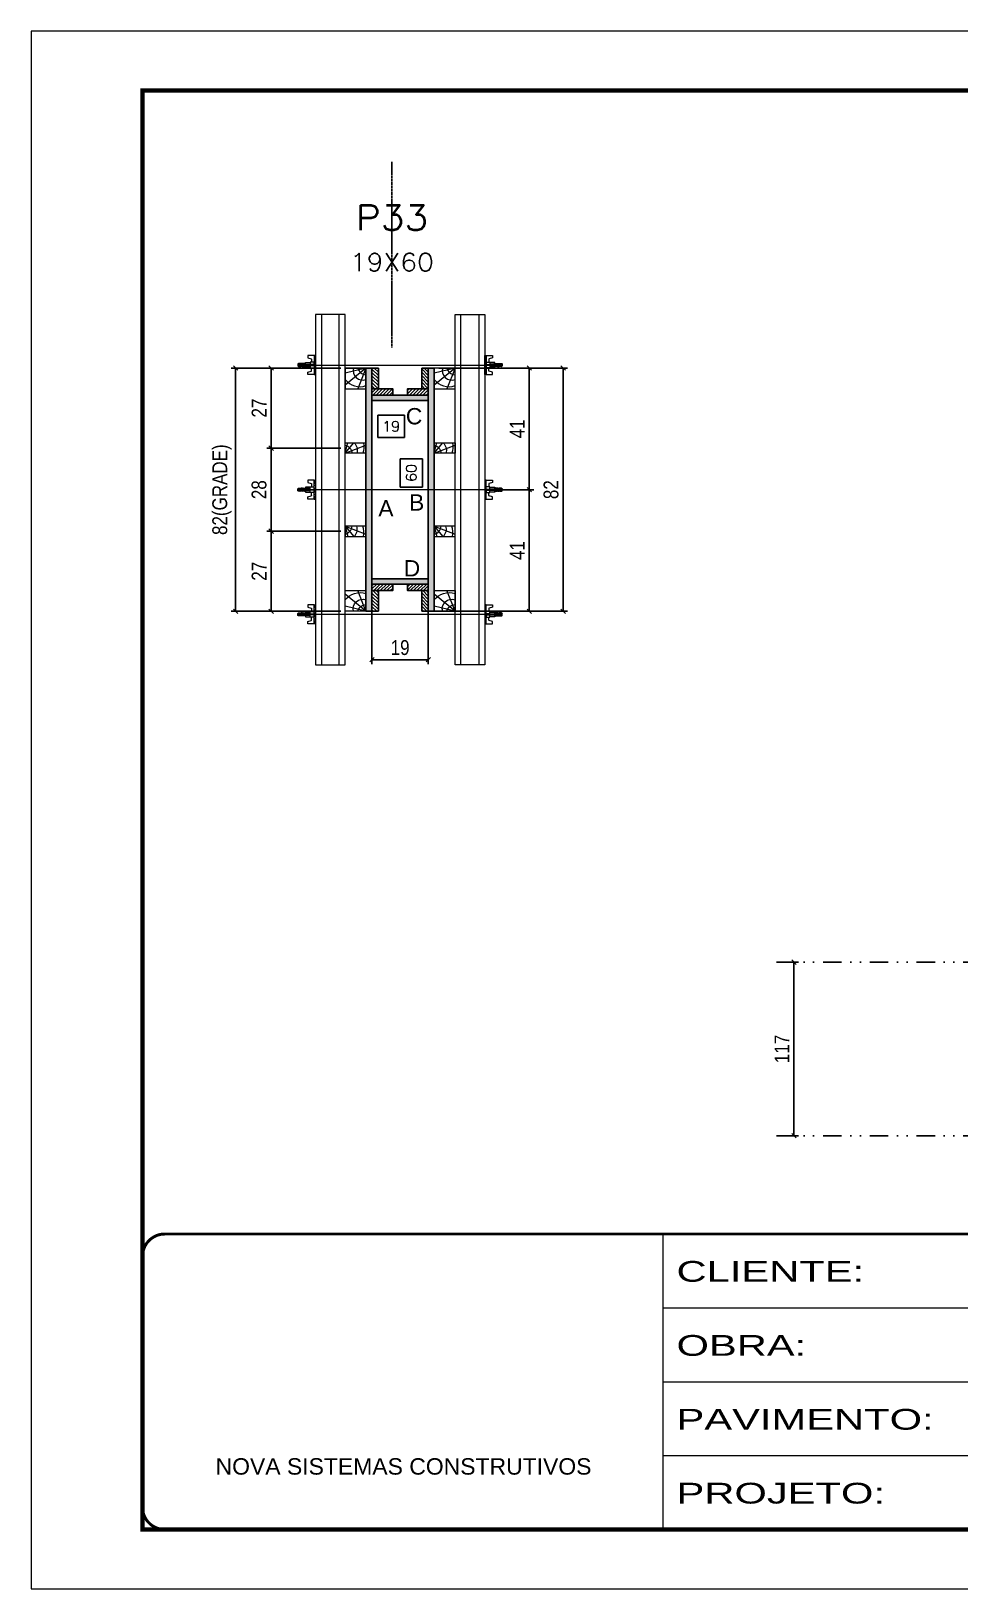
# Model space of a CAD drawing. Extents: x 808 to 7089, y -98 to 17032.
# Drawn here: x 5577 to 6202, y 11388 to 12438 of the extents above; entities that cross this region are included whole.
import ezdxf
from ezdxf.enums import TextEntityAlignment as Align

# ---------------------------------------------------------------- set-up
doc = ezdxf.new("R2010")
doc.units = 0
for name, pattern in [('CONTINUO', [0]), ('DASHED', [0.75, 0.5, -0.25]), ('DIVIDE2', [0.625, 0.25, -0.125, 0, -0.125, 0, -0.125]), ('HIDDEN', [0.375, 0.25, -0.125])]:
    doc.linetypes.add(name, pattern=pattern)
for name, color, linetype in [('CHAPA', 1, 'Continuous'), ('COTA', 241, 'Continuous'), ('MEIO_PONT', 93, 'Continuous'), ('Nível', 160, 'Continuous'), ('Painéis', 200, 'Continuous'), ('SARRAFO', 251, 'Continuous'), ('Texto de Titulo', 7, 'Continuous'), ('Texto Qtd Sarr', 242, 'Continuous'), ('TEXTO_GERAL', 7, 'Continuous')]:
    doc.layers.add(name, color=color, linetype=linetype)
for name, color, linetype, lineweight in [('Folhas', 255, 'Continuous', 9), ('Hachura', 251, 'Continuous', 9), ('Madeira', 126, 'Continuous', 18), ('Perfil Metálico', 224, 'Continuous', 18), ('SARRAFO DE PRESSAO', 251, 'DASHED', 9), ('Texto Seção', 7, 'Continuous', 15)]:
    doc.layers.add(name, color=color, linetype=linetype, lineweight=lineweight)
doc.styles.add('ARIAL', font='arial.ttf')
doc.styles.add('COTA TECNICA 2X', font='techl___.ttf', dxfattribs={"height": 10})
doc.styles.add('COTA TECNICA-50', font='techl___.ttf', dxfattribs={"height": 10})
doc.styles.add('ROMANS', font='romans.shx')
doc.styles.add('Tecnologia', font='')
doc.styles.get('Tecnologia').set_extended_font_data('Forgotten Futurist')
doc.dimstyles.new('COTA PAINEL-50', dxfattribs={"dimtxt": 10, "dimasz": 3, "dimexe": 3, "dimexo": 3, "dimgap": 3, "dimtad": 1, "dimdec": 1, "dimzin": 12, "dimdsep": 46, "dimtxsty": 'COTA TECNICA-50', "dimblk1": 'OBLIQUE', "dimblk2": 'OBLIQUE', "dimsah": 1, "dimcen": 0.9, "dimclrd": 4, "dimclre": 4, "dimclrt": 240, "dimadec": 1, "dimazin": 3, "dimtfac": 1, "dimtdec": 1, "dimtmove": 0, "dimatfit": 3, "dimfxl": 1, "dimtolj": 1, "dimtzin": 12, "dimarcsym": 0})
doc.dimstyles.new('SECAO PILAR', dxfattribs={"dimtxt": 10, "dimasz": 3, "dimexe": 3, "dimexo": 3, "dimgap": 3, "dimtad": 1, "dimdec": 1, "dimlfac": 0.5, "dimzin": 12, "dimdsep": 46, "dimtxsty": 'COTA TECNICA 2X', "dimblk1": 'OBLIQUE', "dimblk2": 'OBLIQUE', "dimsah": 1, "dimcen": 0.9, "dimclrd": 256, "dimclre": 256, "dimclrt": 256, "dimadec": 1, "dimazin": 3, "dimtfac": 1, "dimtdec": 1, "dimtmove": 0, "dimatfit": 3, "dimfxl": 1, "dimtolj": 1, "dimtzin": 12, "dimarcsym": 0})
doc.dimstyles.new('SECÇÃO 2', dxfattribs={"dimtxt": 7, "dimasz": 6, "dimexe": 0.18, "dimexo": 2, "dimgap": -4, "dimtad": 3, "dimdec": 1, "dimlfac": 0.5, "dimzin": 12, "dimdsep": 46, "dimtxsty": 'ROMANS', "dimblk": 'ARCHTICK', "dimcen": 0.09, "dimse1": 1, "dimse2": 1, "dimsd1": 1, "dimsd2": 1, "dimclrd": 180, "dimclre": 5, "dimclrt": 1, "dimadec": 0, "dimazin": 3, "dimtfac": 1, "dimtdec": 1, "dimtofl": 0, "dimtmove": 0, "dimatfit": 3, "dimldrblk": 'ARCHTICK', "dimfxl": 1, "dimtolj": 1, "dimtzin": 0, "dimarcsym": 0})
pattern_1 = [(135, (-17085.2216, 21550.0665), (-1.12253202, -1.12253202), [])]
pattern_2 = [(135, (-17085.2216, 21335.0665), (-1.12253202, -1.12253202), [])]
pattern_3 = [(45, (15309.1384, 34956.9228), (-1.12253202, 1.12253202), [])]
pattern_4 = [(45, (15309.1384, 34976.9228), (-1.12253202, 1.12253202), [])]

# ---------------------------------------------------------------- blocks, each defined once
blk = doc.blocks.new('9999999999')
at = {"color": 30, "linetype": 'CONTINUO'}
for p, q in [((98564.6, 34230.2), (98564.6, 34429.4)), ((98564.6, 34379.6), (99584, 34379.6)), ((98564.6, 34329.8), (99488, 34329.8)), ((98564.6, 34280), (99488, 34280))]:
    blk.add_line(p, q, dxfattribs=at)
at = {"color": 30, "linetype": 'CONTINUO', "const_width": 2}
blk.add_lwpolyline([(99584, 34230.2), (99584, 34414.4, 0.414214), (99569, 34429.4), (98229, 34429.4, 0.414214), (98214, 34414.4), (98214, 34245.2, 0.414214), (98229, 34230.2), (99584, 34230.2)], format="xyb", dxfattribs=at)
at = {"layer": 'Folhas'}
blk.add_lwpolyline([(98139, 34190.2), (99624, 34190.2), (99624, 35240.2), (98139, 35240.2)], close=True, dxfattribs=at)
at = {"layer": 'Folhas', "color": 30, "const_width": 3}
blk.add_lwpolyline([(98214, 34230.2), (99584, 34230.2), (99584, 35200.2), (98214, 35200.2)], close=True, dxfattribs=at)
at = {"color": 7, "linetype": 'Continuous', "ltscale": 5, "style": 'ARIAL'}
blk.add_text('NOVA SISTEMAS CONSTRUTIVOS', height=11.059, dxfattribs=at).set_placement((98263.2, 34267.2))
at = {"layer": 'Folhas', "color": 7, "style": 'Tecnologia', "width": 1.5}
for s, p in [('CLIENTE:', (98573.7, 34397.2)), ('OBRA:', (98573.7, 34347.3)), ('PAVIMENTO:', (98573.7, 34297.5)), ('PROJETO:', (98573.7, 34247.7))]:
    blk.add_text(s, height=14, dxfattribs=at).set_placement(p)
blk = doc.blocks.new('_Oblique')
at = {"color": 0, "linetype": 'ByBlock', "lineweight": -2}
blk.add_line((-0.5, -0.5), (0.5, 0.5), dxfattribs=at)
blk = doc.blocks.new('*D1631')
at = {"layer": 'COTA', "color": 4, "lineweight": -2, "transparency": 16777216}
for p, q in [((6081.7, 11810.6), (6093.5, 11810.6)), ((6090.5, 11693.6), (6090.5, 11810.6)), ((6081.7, 11693.6), (6093.5, 11693.6))]:
    blk.add_line(p, q, dxfattribs=at)
at = {"layer": 'Defpoints', "color": 0, "transparency": 16777216}
for p in [(6078.7, 11810.6), (6090.5, 11810.6), (6078.7, 11693.6)]:
    blk.add_point(p, dxfattribs=at)
at = {"layer": 'COTA', "color": 4, "lineweight": -2, "transparency": 16777216, "xscale": 3, "yscale": 3, "zscale": 3}
for p, rotation in [((6090.5, 11810.6), 90), ((6090.5, 11693.6), 270)]:
    blk.add_blockref('_Oblique', p, dxfattribs=dict(at, rotation=rotation))
at = {"layer": 'COTA', "color": 240, "transparency": 16777216, "insert": (6082.4, 11752.1), "char_height": 10, "attachment_point": 5, "rotation": 90, "style": 'COTA TECNICA-50'}
blk.add_mtext('\\A1;117', dxfattribs=at)
blk = doc.blocks.new('titulo1')
at = {"layer": 'Defpoints', "color": 252, "linetype": 'HIDDEN', "ltscale": 2}
blk.add_line((0, 0), (0, 125), dxfattribs=at)
at = {"layer": 'Defpoints', "style": 'ROMANS', "oblique": 15}
blk.add_attdef('FOLHA', text='', height=10, dxfattribs=at).set_placement((0, 15.6), align=Align.MIDDLE_CENTER)
at = {"layer": 'Texto Qtd Sarr', "color": 3, "style": 'ROMANS', "oblique": 15}
for tag, height, p in [('TITULO', 17, (0, 71.4)), ('SEÇÃO', 12, (0, 41.5))]:
    blk.add_attdef(tag, text='', height=height, dxfattribs=at).set_placement(p, align=Align.MIDDLE_CENTER)
blk = doc.blocks.new('*D1600')
at = {"layer": 'COTA', "color": 180, "lineweight": -2, "transparency": 16777216}
for p, q in [((5840.2, 12149.9), (5825.2, 12149.9)), ((5825.2, 12149.9), (5825.2, 12130.9)), ((5840.2, 12130.9), (5840.2, 12149.9)), ((5825.2, 12130.9), (5840.2, 12130.9))]:
    blk.add_line(p, q, dxfattribs=at)
at = {"layer": 'Defpoints', "color": 0, "transparency": 16777216}
for p in [(5806.2, 12189.1), (5806.2, 12069.1), (5844.2, 12069.1)]:
    blk.add_point(p, dxfattribs=at)
at = {"layer": 'COTA', "color": 1, "transparency": 16777216, "insert": (5832.7, 12140.4), "char_height": 7, "attachment_point": 5, "rotation": 90, "style": 'ROMANS'}
blk.add_mtext('\\A1;60', dxfattribs=at)
blk = doc.blocks.new('_ArchTick')
at = {"color": 0, "linetype": 'ByBlock', "const_width": 0.15}
blk.add_lwpolyline([(-0.5, -0.5), (0.5, 0.5)], dxfattribs=at)
blk = doc.blocks.new('*D1601')
at = {"layer": 'COTA', "color": 180, "lineweight": -2, "transparency": 16777216}
for p, q in [((5828.1, 12179.3), (5810.1, 12179.3)), ((5810.1, 12179.3), (5810.1, 12164.3)), ((5828.1, 12164.3), (5828.1, 12179.3)), ((5810.1, 12164.3), (5828.1, 12164.3))]:
    blk.add_line(p, q, dxfattribs=at)
at = {"layer": 'Defpoints', "color": 0, "transparency": 16777216}
for p in [(5806.2, 12189.1), (5844.2, 12189.1), (5844.2, 12160.3)]:
    blk.add_point(p, dxfattribs=at)
at = {"layer": 'COTA', "color": 1, "transparency": 16777216, "insert": (5819.1, 12171.8), "char_height": 7, "attachment_point": 5, "style": 'ROMANS'}
blk.add_mtext('\\A1;19', dxfattribs=at)
blk = doc.blocks.new('C')
at = {"layer": 'Hachura', "color": 0}
for p, q in [((0, 3.22), (0, -3.22)), ((0.45, 3.22), (0, 3.22)), ((0.46, 3.16), (0, 3.16)), ((0.46, 3.05), (0, 3.05)), ((0.46, 2.88), (0, 2.88)), ((0, 2.75), (0, -1.16)), ((0.46, 2.65), (0, 2.65)), ((0.46, 2.23), (0, 2.23)), ((0.46, 1.51), (0, 1.51)), ((0.39, 0.49), (0.17, 0.49)), ((0.45, -3.23), (0.45, 3.22)), ((0.45, 3.22), (2.58, 3.22)), ((1.74, 0.97), (0.45, 0.97)), ((1.45, 0.1), (0.45, 0.1)), ((1.35, 1.94), (1.35, 0.96)), ((2.58, 2.39), (1.47, 2.09)), ((1.74, -0.97), (1.74, 0.97)), ((1.74, 0.97), (1.74, 0.84)), ((1.74, 0.97), (1.74, 0.84)), ((1.74, 0.84), (3.35, 0.84)), ((3.35, 0.45), (1.74, 0.45)), ((2.58, 3.22), (2.58, 2.39)), ((3.32, 0.84), (3.32, -0.84)), ((3.35, 0.84), (3.35, -0.84)), ((3.68, 0.45), (3.35, 0.45)), ((3.84, -0.52), (3.35, 0.45)), ((3.35, 0.06), (3.67, -0.57)), ((3.68, 0.45), (4.16, -0.52)), ((3.72, 0.5), (4.25, -0.57)), ((4.37, -0.55), (3.83, 0.53)), ((4.15, 0.45), (3.93, 0.45)), ((4.42, -0.52), (3.93, 0.45)), ((4.15, 0.45), (4.26, 0.45)), ((4.26, 0.45), (4.74, -0.52)), ((4.3, 0.5), (4.83, -0.57)), ((4.95, -0.55), (4.41, 0.53)), ((4.51, 0.45), (4.84, 0.45)), ((5, -0.52), (4.51, 0.45)), ((4.84, 0.45), (5.32, -0.52)), ((4.88, 0.5), (5.41, -0.57)), ((5.53, -0.55), (4.99, 0.53)), ((5.58, -0.52), (5.09, 0.45)), ((5.42, 0.45), (5.09, 0.45)), ((5.58, -0.52), (5.09, 0.45)), ((5.42, 0.45), (5.74, -0.19)), ((5.46, 0.5), (5.74, -0.07)), ((5.74, 0.19), (5.57, 0.53)), ((5.74, 0.32), (5.68, 0.45)), ((5.68, 0.45), (5.74, 0.45)), ((5.74, 0.45), (5.9, 0.29)), ((5.74, 0.45), (5.74, -0.52)), ((5.9, -0.36), (5.9, 0.29)), ((0.45, 0), (0, 0)), ((0.46, -1.52), (0, -1.52)), ((0.46, -2.23), (0, -2.23)), ((0.46, -2.65), (0, -2.65)), ((0.46, -2.88), (0, -2.88)), ((0.46, -3.05), (0, -3.05)), ((0.46, -3.16), (0, -3.16)), ((0, -3.22), (2.57, -3.22)), ((0.08, -0.48), (0.29, -0.48)), ((0.29, -0.48), (0.4, -0.48)), ((0.45, 0), (0.45, -0.97)), ((0.45, -0.16), (1.45, -0.16)), ((0.45, -0.65), (0.45, -0.32)), ((0.45, -3.23), (0.45, -0.65)), ((0.45, -0.97), (1.74, -0.97)), ((1.35, -1.94), (1.35, -0.97)), ((2.58, -2.39), (1.47, -2.1)), ((3.35, -0.32), (1.74, -0.32)), ((3.35, -0.84), (1.74, -0.84)), ((2.58, -3.23), (2.58, -2.39)), ((3.35, -0.07), (3.58, -0.52)), ((3.35, -0.52), (3.58, -0.52)), ((3.84, -0.52), (4.16, -0.52)), ((4.42, -0.52), (4.74, -0.52)), ((4.63, -0.52), (4.74, -0.52)), ((5, -0.52), (5.32, -0.52)), ((5.58, -0.52), (5.74, -0.52)), ((5.74, -0.52), (5.9, -0.36)), ((5.74, -0.52), (5.74, -0.52))]:
    blk.add_line(p, q, dxfattribs=at)
for centre, radius, start, end in [((1.52, 1.94), 0.161, 104.7436, 180), ((1.44, -0.03), 0.129, 272.695, 87.305), ((3.81, 0.39), 0.143, 25.5688, 154.4312), ((4.39, 0.39), 0.143, 25.5688, 154.4312), ((4.97, 0.39), 0.143, 25.5688, 154.4312), ((5.55, 0.39), 0.143, 25.5688, 154.4312), ((0.17, -0.37), 0.174, 221.744, 317.8592), ((1.52, -1.94), 0.161, 180, 255.2564), ((3.71, -0.4), 0.174, 222.1408, 318.256), ((4.29, -0.4), 0.174, 222.1408, 318.256), ((4.87, -0.4), 0.174, 222.1408, 318.256), ((5.45, -0.4), 0.174, 222.1408, 318.256), ((5.61, -0.4), 0.174, 317.8592, 318.256)]:
    blk.add_arc(centre, radius, start, end, dxfattribs=at)
blk = doc.blocks.new('*D1628')
at = {"layer": 'COTA', "lineweight": -2, "transparency": 16777216}
for p, q in [((5806.2, 12062.5), (5806.2, 12011.5)), ((5844.2, 12062.5), (5844.2, 12011.5)), ((5806.2, 12014.5), (5844.2, 12014.5))]:
    blk.add_line(p, q, dxfattribs=at)
at = {"layer": 'Defpoints', "color": 0, "transparency": 16777216}
for p in [(5806.2, 12065.5), (5844.2, 12065.5), (5844.2, 12014.5)]:
    blk.add_point(p, dxfattribs=at)
at = {"layer": 'COTA', "lineweight": -2, "transparency": 16777216, "xscale": 3, "yscale": 3, "zscale": 3, "rotation": 180}
blk.add_blockref('_Oblique', (5806.2, 12014.5), dxfattribs=at)
at = {"layer": 'COTA', "lineweight": -2, "transparency": 16777216, "xscale": 3, "yscale": 3, "zscale": 3}
blk.add_blockref('_Oblique', (5844.2, 12014.5), dxfattribs=at)
at = {"layer": 'COTA', "transparency": 16777216, "insert": (5825.2, 12022.6), "char_height": 10, "attachment_point": 5, "style": 'COTA TECNICA 2X'}
blk.add_mtext('\\A1;19', dxfattribs=at)
blk = doc.blocks.new('*D1602')
at = {"layer": 'COTA', "lineweight": -2, "transparency": 16777216}
for p, q in [((5785.2, 12211.1), (5711.4, 12211.1)), ((5714.4, 12211.1), (5714.4, 12047.1)), ((5785.2, 12047.1), (5711.4, 12047.1))]:
    blk.add_line(p, q, dxfattribs=at)
at = {"layer": 'Defpoints', "color": 0, "transparency": 16777216}
for p in [(5788.2, 12211.1), (5714.4, 12047.1), (5788.2, 12047.1)]:
    blk.add_point(p, dxfattribs=at)
at = {"layer": 'COTA', "lineweight": -2, "transparency": 16777216, "xscale": 3, "yscale": 3, "zscale": 3}
for p, rotation in [((5714.4, 12211.1), 90), ((5714.4, 12047.1), 270)]:
    blk.add_blockref('_Oblique', p, dxfattribs=dict(at, rotation=rotation))
at = {"layer": 'COTA', "transparency": 16777216, "insert": (5705.2, 12129.1), "char_height": 10, "attachment_point": 5, "rotation": 90, "style": 'COTA TECNICA 2X'}
blk.add_mtext('\\A1;82(GRADE)', dxfattribs=at)
blk = doc.blocks.new('*D1603')
at = {"layer": 'COTA', "lineweight": -2, "transparency": 16777216}
for p, q in [((5785.2, 12101.1), (5735.3, 12101.1)), ((5738.3, 12101.1), (5738.3, 12047.1)), ((5785.2, 12047.1), (5735.3, 12047.1))]:
    blk.add_line(p, q, dxfattribs=at)
at = {"layer": 'Defpoints', "color": 0, "transparency": 16777216}
for p in [(5788.2, 12101.1), (5738.3, 12047.1), (5788.2, 12047.1)]:
    blk.add_point(p, dxfattribs=at)
at = {"layer": 'COTA', "lineweight": -2, "transparency": 16777216, "xscale": 3, "yscale": 3, "zscale": 3}
for p, rotation in [((5738.3, 12101.1), 90), ((5738.3, 12047.1), 270)]:
    blk.add_blockref('_Oblique', p, dxfattribs=dict(at, rotation=rotation))
at = {"layer": 'COTA', "transparency": 16777216, "insert": (5730.2, 12074.1), "char_height": 10, "attachment_point": 5, "rotation": 90, "style": 'COTA TECNICA 2X'}
blk.add_mtext('\\A1;27', dxfattribs=at)
blk = doc.blocks.new('PONTALETE')
at = {"layer": 'Madeira'}
for q in [(2.71, 7), (7, 5.76), (7, 1.74)]:
    blk.add_line((0, 0), q, dxfattribs=at)
blk.add_lwpolyline([(0, 0), (7, 0), (7, 7), (0, 7)], close=True, dxfattribs=at)
for centre, radius, start, end in [((2.04, 0.06), 6.23, 37.2818, 109.0913), ((1.09, 0.9), 3.19, 343.603, 109.9847), ((-0.21, -0.78), 3.09, 14.6322, 86.0383)]:
    blk.add_arc(centre, radius, start, end, dxfattribs=at)
blk = doc.blocks.new('MEIO PONTALETE')
at = {"layer": 'Madeira'}
for q in [(2.71, 7), (3.5, 2.88), (3.5, 0.87)]:
    blk.add_line((0, 0), q, dxfattribs=at)
blk.add_lwpolyline([(0, 0), (3.5, 0), (3.5, 7), (0, 7)], close=True, dxfattribs=at)
for centre, radius, start, end in [((2.04, 0.06), 6.23, 76.4499, 109.0913), ((1.09, 0.9), 3.19, 40.9063, 109.9847), ((-0.21, -0.78), 3.09, 14.6322, 86.0383)]:
    blk.add_arc(centre, radius, start, end, dxfattribs=at)
blk = doc.blocks.new('*D1604')
at = {"layer": 'COTA', "lineweight": -2, "transparency": 16777216}
for p, q in [((5785.2, 12211.1), (5735.3, 12211.1)), ((5738.3, 12211.1), (5738.3, 12157.1)), ((5785.2, 12157.1), (5735.3, 12157.1))]:
    blk.add_line(p, q, dxfattribs=at)
at = {"layer": 'Defpoints', "color": 0, "transparency": 16777216}
for p in [(5788.2, 12211.1), (5738.3, 12157.1), (5788.2, 12157.1)]:
    blk.add_point(p, dxfattribs=at)
at = {"layer": 'COTA', "lineweight": -2, "transparency": 16777216, "xscale": 3, "yscale": 3, "zscale": 3}
for p, rotation in [((5738.3, 12211.1), 90), ((5738.3, 12157.1), 270)]:
    blk.add_blockref('_Oblique', p, dxfattribs=dict(at, rotation=rotation))
at = {"layer": 'COTA', "transparency": 16777216, "insert": (5730.2, 12184.1), "char_height": 10, "attachment_point": 5, "rotation": 90, "style": 'COTA TECNICA 2X'}
blk.add_mtext('\\A1;27', dxfattribs=at)
blk = doc.blocks.new('*D1605')
at = {"layer": 'COTA', "lineweight": -2, "transparency": 16777216}
for p, q in [((5785.2, 12157.1), (5735.3, 12157.1)), ((5738.3, 12157.1), (5738.3, 12101.1)), ((5785.2, 12101.1), (5735.3, 12101.1))]:
    blk.add_line(p, q, dxfattribs=at)
at = {"layer": 'Defpoints', "color": 0, "transparency": 16777216}
for p in [(5788.2, 12157.1), (5738.3, 12101.1), (5788.2, 12101.1)]:
    blk.add_point(p, dxfattribs=at)
at = {"layer": 'COTA', "lineweight": -2, "transparency": 16777216, "xscale": 3, "yscale": 3, "zscale": 3}
for p, rotation in [((5738.3, 12157.1), 90), ((5738.3, 12101.1), 270)]:
    blk.add_blockref('_Oblique', p, dxfattribs=dict(at, rotation=rotation))
at = {"layer": 'COTA', "transparency": 16777216, "insert": (5730.2, 12129.1), "char_height": 10, "attachment_point": 5, "rotation": 90, "style": 'COTA TECNICA 2X'}
blk.add_mtext('\\A1;28', dxfattribs=at)
blk = doc.blocks.new('*D1606')
at = {"layer": 'COTA', "lineweight": -2, "transparency": 16777216}
for p, q in [((5851.2, 12211.1), (5938, 12211.1)), ((5935, 12211.1), (5935, 12047.1)), ((5851.2, 12047.1), (5938, 12047.1))]:
    blk.add_line(p, q, dxfattribs=at)
at = {"layer": 'Defpoints', "color": 0, "transparency": 16777216}
for p in [(5848.2, 12211.1), (5848.2, 12047.1), (5935, 12047.1)]:
    blk.add_point(p, dxfattribs=at)
at = {"layer": 'COTA', "lineweight": -2, "transparency": 16777216, "xscale": 3, "yscale": 3, "zscale": 3}
for p, rotation in [((5935, 12211.1), 90), ((5935, 12047.1), 270)]:
    blk.add_blockref('_Oblique', p, dxfattribs=dict(at, rotation=rotation))
at = {"layer": 'COTA', "transparency": 16777216, "insert": (5926.9, 12129.1), "char_height": 10, "attachment_point": 5, "rotation": 90, "style": 'COTA TECNICA 2X'}
blk.add_mtext('\\A1;82', dxfattribs=at)
blk = doc.blocks.new('*D1607')
at = {"layer": 'COTA', "lineweight": -2, "transparency": 16777216}
for p, q in [((5885.2, 12211.1), (5915.2, 12211.1)), ((5912.2, 12211.1), (5912.2, 12129.1)), ((5885.2, 12129.1), (5915.2, 12129.1))]:
    blk.add_line(p, q, dxfattribs=at)
at = {"layer": 'Defpoints', "color": 0, "transparency": 16777216}
for p in [(5882.2, 12211.1), (5882.2, 12129.1), (5912.2, 12129.1)]:
    blk.add_point(p, dxfattribs=at)
at = {"layer": 'COTA', "lineweight": -2, "transparency": 16777216, "xscale": 3, "yscale": 3, "zscale": 3}
for p, rotation in [((5912.2, 12211.1), 90), ((5912.2, 12129.1), 270)]:
    blk.add_blockref('_Oblique', p, dxfattribs=dict(at, rotation=rotation))
at = {"layer": 'COTA', "transparency": 16777216, "insert": (5904.1, 12170.1), "char_height": 10, "attachment_point": 5, "rotation": 90, "style": 'COTA TECNICA 2X'}
blk.add_mtext('\\A1;41', dxfattribs=at)
blk = doc.blocks.new('*D1608')
at = {"layer": 'COTA', "lineweight": -2, "transparency": 16777216}
for p, q in [((5885.2, 12129.1), (5915.2, 12129.1)), ((5912.2, 12047.1), (5912.2, 12129.1)), ((5885.2, 12047.1), (5915.2, 12047.1))]:
    blk.add_line(p, q, dxfattribs=at)
at = {"layer": 'Defpoints', "color": 0, "transparency": 16777216}
for p in [(5882.2, 12129.1), (5912.2, 12129.1), (5882.2, 12047.1)]:
    blk.add_point(p, dxfattribs=at)
at = {"layer": 'COTA', "lineweight": -2, "transparency": 16777216, "xscale": 3, "yscale": 3, "zscale": 3}
for p, rotation in [((5912.2, 12129.1), 90), ((5912.2, 12047.1), 270)]:
    blk.add_blockref('_Oblique', p, dxfattribs=dict(at, rotation=rotation))
at = {"layer": 'COTA', "transparency": 16777216, "insert": (5904.1, 12088.1), "char_height": 10, "attachment_point": 5, "rotation": 90, "style": 'COTA TECNICA 2X'}
blk.add_mtext('\\A1;41', dxfattribs=at)

msp = doc.modelspace()

# ---------------------------------------------------------------- hatches: boundary and pattern name
at = {"layer": 'Hachura'}
h = msp.add_hatch(color=256, dxfattribs=at)
h.dxf.hatch_style = 1
h.paths.add_polyline_path([(5806.19, 12047.11), (5802.19, 12047.11), (5802.19, 12211.11), (5806.19, 12211.11)])
h = msp.add_hatch(color=256, dxfattribs=at)
h.dxf.hatch_style = 1
h.paths.add_polyline_path([(5806.19, 12047.11), (5802.19, 12047.11), (5802.19, 12211.11), (5806.19, 12211.11)])
h = msp.add_hatch(dxfattribs=at)
h.set_pattern_fill('ANSI31', color=256, scale=0.5, angle=90, style=0)
h.set_pattern_definition(pattern_2)
h.paths.add_polyline_path([(5806.19, 12197.11), (5810.59, 12197.11), (5810.59, 12211.11), (5806.19, 12211.11)])
h = msp.add_hatch(dxfattribs=at)
h.set_pattern_fill('ANSI31', color=256, scale=0.5, angle=90, style=0)
h.set_pattern_definition(pattern_2)
h.paths.add_polyline_path([(5844.19, 12197.11), (5839.79, 12197.11), (5839.79, 12211.11), (5844.19, 12211.11)])
h = msp.add_hatch(color=256, dxfattribs=at)
h.dxf.hatch_style = 1
h.paths.add_polyline_path([(5844.19, 12047.11), (5848.19, 12047.11), (5848.19, 12211.11), (5844.19, 12211.11)])
h = msp.add_hatch(color=256, dxfattribs=at)
h.dxf.hatch_style = 1
h.paths.add_polyline_path([(5844.19, 12047.11), (5848.19, 12047.11), (5848.19, 12211.11), (5844.19, 12211.11)])
h = msp.add_hatch(dxfattribs=at)
h.set_pattern_fill('ANSI31', color=256, scale=0.5, style=0)
h.set_pattern_definition(pattern_4)
h.paths.add_polyline_path([(5820.19, 12192.71), (5820.19, 12197.11), (5806.19, 12197.11), (5806.19, 12192.71)])
h = msp.add_hatch(color=256, dxfattribs=at)
h.dxf.hatch_style = 1
h.paths.add_polyline_path([(5806.19, 12192.71), (5806.19, 12189.11), (5844.19, 12189.11), (5844.19, 12192.71)])
h = msp.add_hatch(color=256, dxfattribs=at)
h.dxf.hatch_style = 1
h.paths.add_polyline_path([(5806.19, 12192.71), (5806.19, 12189.11), (5844.19, 12189.11), (5844.19, 12192.71)])
h = msp.add_hatch(dxfattribs=at)
h.set_pattern_fill('ANSI31', color=256, scale=0.5, style=0)
h.set_pattern_definition(pattern_4)
h.paths.add_polyline_path([(5830.19, 12192.71), (5830.19, 12197.11), (5844.19, 12197.11), (5844.19, 12192.71)])
h = msp.add_hatch(color=256, dxfattribs=at)
h.dxf.hatch_style = 1
h.paths.add_polyline_path([(5806.19, 12069.11), (5806.19, 12065.51), (5844.19, 12065.51), (5844.19, 12069.11)])
h = msp.add_hatch(color=256, dxfattribs=at)
h.dxf.hatch_style = 1
h.paths.add_polyline_path([(5806.19, 12069.11), (5806.19, 12065.51), (5844.19, 12065.51), (5844.19, 12069.11)])
h = msp.add_hatch(dxfattribs=at)
h.set_pattern_fill('ANSI31', color=256, scale=0.5, style=0)
h.set_pattern_definition(pattern_3)
h.paths.add_polyline_path([(5820.19, 12065.51), (5820.19, 12061.11), (5806.19, 12061.11), (5806.19, 12065.51)])
h = msp.add_hatch(dxfattribs=at)
h.set_pattern_fill('ANSI31', color=256, scale=0.5, style=0)
h.set_pattern_definition(pattern_3)
h.paths.add_polyline_path([(5830.19, 12065.51), (5830.19, 12061.11), (5844.19, 12061.11), (5844.19, 12065.51)])
h = msp.add_hatch(dxfattribs=at)
h.set_pattern_fill('ANSI31', color=256, scale=0.5, angle=90, style=0)
h.set_pattern_definition(pattern_1)
h.paths.add_polyline_path([(5806.19, 12061.11), (5810.59, 12061.11), (5810.59, 12047.11), (5806.19, 12047.11)])
h = msp.add_hatch(dxfattribs=at)
h.set_pattern_fill('ANSI31', color=256, scale=0.5, angle=90, style=0)
h.set_pattern_definition(pattern_1)
h.paths.add_polyline_path([(5844.19, 12061.11), (5839.79, 12061.11), (5839.79, 12047.11), (5844.19, 12047.11)])

# ---------------------------------------------------------------- linework, layer by layer
at = {"layer": 'CHAPA'}
for points in [[(5806.19, 12047.11), (5802.19, 12047.11), (5802.19, 12211.11), (5806.19, 12211.11)], [(5806.19, 12047.11), (5802.19, 12047.11), (5802.19, 12211.11), (5806.19, 12211.11)], [(5844.19, 12047.11), (5848.19, 12047.11), (5848.19, 12211.11), (5844.19, 12211.11)], [(5844.19, 12047.11), (5848.19, 12047.11), (5848.19, 12211.11), (5844.19, 12211.11)], [(5806.19, 12192.71), (5806.19, 12189.11), (5844.19, 12189.11), (5844.19, 12192.71)], [(5806.19, 12192.71), (5806.19, 12189.11), (5844.19, 12189.11), (5844.19, 12192.71)], [(5806.19, 12069.11), (5806.19, 12065.51), (5844.19, 12065.51), (5844.19, 12069.11)], [(5806.19, 12069.11), (5806.19, 12065.51), (5844.19, 12065.51), (5844.19, 12069.11)]]:
    msp.add_lwpolyline(points, close=True, dxfattribs=at)
at = {"layer": 'Hachura'}
for p, q in [((5757.39, 12213.12), (5889.19, 12213.12)), ((5757.39, 12129.12), (5889.19, 12129.11)), ((5757.39, 12045.11), (5889.19, 12045.11))]:
    msp.add_line(p, q, dxfattribs=at)
at = {"layer": 'Madeira'}
for points in [[(5802.19, 12047.11), (5788.19, 12047.11), (5788.19, 12211.11), (5802.19, 12211.11)], [(5848.19, 12047.11), (5862.19, 12047.11), (5862.19, 12211.11), (5848.19, 12211.11)]]:
    msp.add_lwpolyline(points, close=True, dxfattribs=at)
at = {"layer": 'Nível', "color": 4, "linetype": 'DIVIDE2', "ltscale": 50}
for p, q in [((6078.66, 11810.59), (7021.67, 11810.59)), ((6078.66, 11693.59), (7021.67, 11693.59))]:
    msp.add_line(p, q, dxfattribs=at)
at = {"layer": 'Painéis'}
msp.add_lwpolyline([(5844.19, 12189.11), (5806.19, 12189.11), (5806.19, 12069.11), (5844.19, 12069.11)], close=True, dxfattribs=at)
at = {"layer": 'Perfil Metálico'}
for points in [[(5768.19, 12011.11), (5788.19, 12011.11), (5788.19, 12247.11), (5768.19, 12247.11)], [(5784.19, 12247.11), (5772.19, 12247.11), (5772.19, 12011.11), (5784.19, 12011.11)], [(5882.19, 12011.11), (5862.19, 12011.11), (5862.19, 12247.11), (5882.19, 12247.11)], [(5866.19, 12247.11), (5878.19, 12247.11), (5878.19, 12011.11), (5866.19, 12011.11)]]:
    msp.add_lwpolyline(points, close=True, dxfattribs=at)
at = {"layer": 'SARRAFO'}
for points in [[(5810.59, 12211.11), (5810.59, 12197.11), (5806.19, 12197.11), (5806.19, 12211.11)], [(5839.79, 12211.11), (5839.79, 12197.11), (5844.19, 12197.11), (5844.19, 12211.11)], [(5806.19, 12197.11), (5820.19, 12197.11), (5820.19, 12192.71), (5806.19, 12192.71)], [(5844.19, 12197.11), (5830.19, 12197.11), (5830.19, 12192.71), (5844.19, 12192.71)], [(5806.19, 12061.11), (5820.19, 12061.11), (5820.19, 12065.51), (5806.19, 12065.51)], [(5844.19, 12061.11), (5830.19, 12061.11), (5830.19, 12065.51), (5844.19, 12065.51)], [(5810.59, 12047.11), (5810.59, 12061.11), (5806.19, 12061.11), (5806.19, 12047.11)], [(5839.79, 12047.11), (5839.79, 12061.11), (5844.19, 12061.11), (5844.19, 12047.11)]]:
    msp.add_lwpolyline(points, close=True, dxfattribs=at)

# ---------------------------------------------------------------- block references
at = {"layer": 'Hachura', "linetype": 'Continuous', "yscale": 2, "zscale": 2, "rotation": 180}
for p, xscale in [((5768.19, 12213.11), 2), ((5882.19, 12213.11), -2)]:
    msp.add_blockref('C', p, dxfattribs=dict(at, xscale=xscale))
at = {"layer": 'Hachura', "linetype": 'Continuous', "yscale": 2, "zscale": 2}
for p, xscale in [((5768.19, 12129.12), -2), ((5882.19, 12129.12), 2), ((5768.19, 12045.11), -2), ((5882.19, 12045.11), 2)]:
    msp.add_blockref('C', p, dxfattribs=dict(at, xscale=xscale))
at = {"layer": 'MEIO_PONT'}
for name, p, xscale, yscale, zscale, rotation in [('PONTALETE', (5802.19, 12211.11), 2, 2, 2, 180), ('PONTALETE', (5862.19, 12211.11), 2, 2, 2, 180), ('MEIO PONTALETE', (5788.19, 12153.61), -1.999999997962732, 1.999999997962732, 1.999999997962732, 270), ('MEIO PONTALETE', (5848.19, 12153.61), -1.999999997962732, 1.999999997962732, 1.999999997962732, 270), ('MEIO PONTALETE', (5788.19, 12104.61), 1.999999997962732, 1.999999997962732, 1.999999997962732, 270), ('MEIO PONTALETE', (5848.19, 12104.61), 1.999999997962732, 1.999999997962732, 1.999999997962732, 270)]:
    msp.add_blockref(name, p, dxfattribs=dict(at, xscale=xscale, yscale=yscale, zscale=zscale, rotation=rotation))
at = {"layer": 'MEIO_PONT', "xscale": -2, "yscale": 2, "zscale": 2}
for p in [(5802.19, 12047.11), (5862.19, 12047.11)]:
    msp.add_blockref('PONTALETE', p, dxfattribs=at)
at = {"layer": 'SARRAFO DE PRESSAO', "color": 6, "linetype": 'ByBlock'}
msp.add_blockref('9999999999', (-92562.31, -22802.03), dxfattribs=at)
at = {"layer": 'Texto Seção'}
ref = msp.add_blockref('titulo1', (5819.65, 12224.99), dxfattribs=at)
ref.add_attrib('TITULO', 'P33', dxfattribs={"layer": 'Texto de Titulo', "color": 7, "height": 17, "style": 'ROMANS', "width": 1.1}).set_placement((5819.65, 12312.49), align=Align.MIDDLE_CENTER)
ref.add_attrib('SEÇÃO', '19X60', dxfattribs={"layer": 'Texto de Titulo', "color": 7, "height": 12, "style": 'ROMANS', "width": 1.1}).set_placement((5819.65, 12282.49), align=Align.MIDDLE_CENTER)

# ---------------------------------------------------------------- texts
at = {"layer": 'TEXTO_GERAL', "style": 'ARIAL'}
for s, p in [('C', (5834.59, 12178.62)), ('A', (5815.64, 12116.56)), ('B', (5836.36, 12120.48)), ('D', (5833.19, 12076.11))]:
    msp.add_text(s, height=11, dxfattribs=at).set_placement(p, align=Align.MIDDLE_CENTER)

# ---------------------------------------------------------------- dimensions: what is measured, and where the dimension line sits
at = {"layer": 'COTA'}
dim = msp.add_linear_dim(base=(5714.41, 12047.11), p1=(5788.19, 12211.11), p2=(5788.19, 12047.11), angle=270, text='<>(GRADE)', dimstyle='SECAO PILAR', dxfattribs=at)
dim.commit()
dim.dimension.update_dxf_attribs({"geometry": '*D1602', "text_midpoint": (5705.19, 12129.11)})
for base, p1, p2, angle, dimstyle, picture, middle in [((5738.25, 12157.11), (5788.19, 12211.11), (5788.19, 12157.11), 270, 'SECAO PILAR', '*D1604', (5730.18, 12184.11)), ((5934.96, 12047.11), (5848.19, 12211.11), (5848.19, 12047.11), 270, 'SECAO PILAR', '*D1606', (5926.87, 12129.11)), ((5912.19, 12129.12), (5882.19, 12211.11), (5882.19, 12129.12), 270, 'SECAO PILAR', '*D1607', (5904.12, 12170.12)), ((5738.25, 12101.11), (5788.19, 12157.11), (5788.19, 12101.11), 270, 'SECAO PILAR', '*D1605', (5730.16, 12129.11)), ((5912.19, 12129.12), (5882.19, 12047.11), (5882.19, 12129.12), 90, 'SECAO PILAR', '*D1608', (5904.12, 12088.12)), ((5738.25, 12047.11), (5788.19, 12101.11), (5788.19, 12047.11), 270, 'SECAO PILAR', '*D1603', (5730.18, 12074.11)), ((6090.51, 11810.59), (6078.66, 11693.59), (6078.66, 11810.59), 90, 'COTA PAINEL-50', '*D1631', (6082.44, 11752.09))]:
    dim = msp.add_linear_dim(base=base, p1=p1, p2=p2, angle=angle, dimstyle=dimstyle, dxfattribs=at)
    dim.commit()
    dim.dimension.update_dxf_attribs({"geometry": picture, "text_midpoint": middle})
dim = msp.add_linear_dim(base=(5844.19, 12069.11), p1=(5806.19, 12189.11), p2=(5806.19, 12069.11), angle=270, dimstyle='SECÇÃO 2', dxfattribs=at)
dim.commit()
dim.dimension.update_dxf_attribs({"geometry": '*D1600', "text_midpoint": (5844.19, 12140.35), "dimtype": 160})
dim = msp.add_linear_dim(base=(5844.19, 12160.32), p1=(5806.19, 12189.11), p2=(5844.19, 12189.11), dimstyle='SECÇÃO 2', dxfattribs=at)
dim.commit()
dim.dimension.update_dxf_attribs({"geometry": '*D1601', "text_midpoint": (5819.1, 12160.32), "dimtype": 160})
dim = msp.add_linear_dim(base=(5844.19, 12014.48), p1=(5806.19, 12065.51), p2=(5844.19, 12065.51), dimstyle='SECAO PILAR', dxfattribs=at)
dim.commit()
dim.dimension.update_dxf_attribs({"geometry": '*D1628', "text_midpoint": (5825.19, 12022.56)})

doc.saveas('drawing.dxf')
